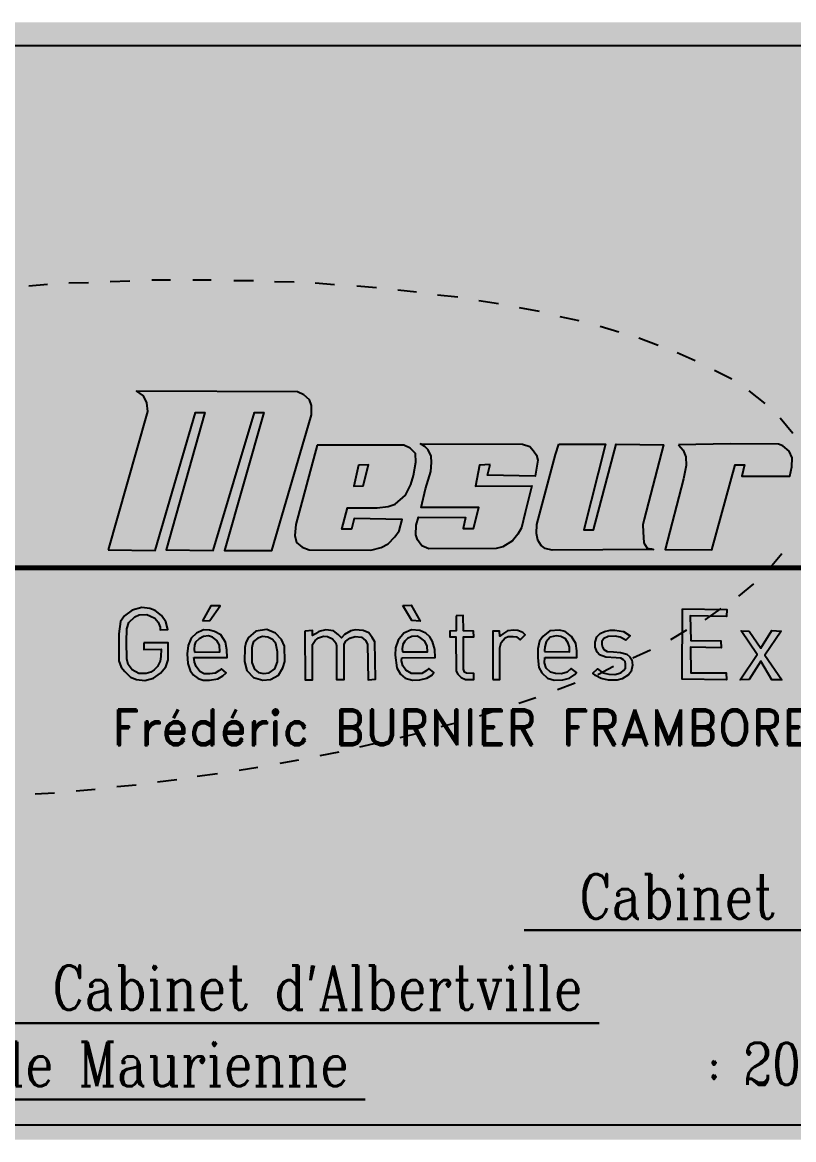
# Paper-space layout 'Legende' of a CAD drawing. Header units: millimetres. Extents: x 19 to 1130, y 28 to 365.
# Drawn here: x 168.71 to 189.75, y 263.14 to 293.63 of the extents above; entities that cross this region are included whole.
import ezdxf
from ezdxf.enums import TextEntityAlignment as Align

# ---------------------------------------------------------------- set-up
doc = ezdxf.new("R2010")
doc.units = ezdxf.units.MM
doc.header["$LTSCALE"] = 2
doc.layers.add('CARTOUCHE', color=7, linetype='Continuous')
doc.styles.add('Romand 3.0', font='Romand.shx', dxfattribs={"height": 0.6})
doc.styles.add('ROMANS', font='ROMANC')

# ---------------------------------------------------------------- blocks, each defined once
blk = doc.blocks.new('Titre-Mesuralpes Petit')
for points in [[(6.4454, 3.9098), (6.7674, 3.9066), (7.0415, 4.8465), (7.1052, 4.8465), (6.8407, 3.9098), (7.1626, 3.9066), (7.4431, 4.8465), (7.5069, 4.8465), (7.2391, 3.9066), (7.561, 3.9066), (7.8129, 4.7604), (7.832, 4.8305), (7.832, 4.8942), (7.8192, 4.9332), (7.781, 4.9683), (7.7363, 4.9874), (6.6398, 4.9937), (6.6845, 4.9619), (6.7068, 4.9141), (6.7132, 4.8536), (6.6398, 4.5891)], [(9.0509, 4.4929), (8.978, 4.4889), (8.9496, 4.345), (9.3347, 4.3471), (9.2901, 4.1647), (9.2638, 4.0594), (9.2394, 4.0168), (9.203, 3.9723), (9.1361, 3.9317), (9.0915, 3.9196), (8.6334, 3.9175), (8.5847, 3.9378), (8.5563, 3.9783), (8.5442, 4.0128), (8.5462, 4.0796), (8.5624, 4.1323), (8.8827, 4.1303), (8.8665, 4.0553), (8.9374, 4.0553), (8.9739, 4.1992), (8.5807, 4.1992), (8.609, 4.3268), (8.6455, 4.4443), (8.6516, 4.5051), (8.6476, 4.5497), (8.6273, 4.5922), (8.605, 4.6145), (8.5746, 4.6327), (9.2719, 4.6307), (9.3205, 4.6145), (9.3469, 4.5861), (9.3672, 4.5557), (9.3753, 4.5213), (9.3631, 4.4403), (9.357, 4.4139), (9.0327, 4.42)], [(9.518, 4.6302), (9.8375, 4.6302), (9.6882, 4.0475), (9.7559, 4.0475), (9.9098, 4.6302), (10.2316, 4.6256), (10.101, 4.1198), (10.0917, 4.0802), (10.094, 4.0335), (10.0987, 3.959), (10.122, 3.9217), (10.15, 3.917), (10.164, 3.9123), (9.4737, 3.9077), (9.4247, 3.9193), (9.3991, 3.9403), (9.3758, 3.9753), (9.3664, 4.0219), (9.3688, 4.0825), (9.497, 4.5603)], [(10.3348, 4.6257), (10.3675, 4.5907), (10.3838, 4.5441), (10.3861, 4.4858), (10.3698, 4.3949), (10.2439, 3.9124), (10.561, 3.9101), (10.722, 4.4905), (10.7849, 4.4905), (10.7663, 4.4136), (11.0928, 4.4136), (11.1067, 4.4765), (11.1091, 4.5371), (11.0904, 4.5837), (11.0461, 4.6187), (11.0158, 4.6303), (10.6893, 4.6327)], [(6.6887, 3.275), (6.6887, 3.2314), (6.8071, 3.2325), (6.8049, 3.1834), (6.8015, 3.1498), (6.7825, 3.1152), (6.7602, 3.0918), (6.7367, 3.075), (6.7054, 3.0672), (6.6562, 3.0672), (6.6104, 3.0918), (6.5814, 3.1275), (6.5724, 3.1666), (6.5702, 3.2817), (6.5724, 3.371), (6.5881, 3.4146), (6.6283, 3.4537), (6.6585, 3.466), (6.7088, 3.4693), (6.7345, 3.457), (6.7647, 3.4448), (6.787, 3.4168), (6.8004, 3.3833), (6.8004, 3.3654), (6.853, 3.3677), (6.8395, 3.4202), (6.8105, 3.4626), (6.7658, 3.4961), (6.7311, 3.5107), (6.6764, 3.5162), (6.6104, 3.4995), (6.5579, 3.4604), (6.53, 3.4224), (6.5188, 3.3364), (6.5188, 3.1532), (6.5355, 3.1096), (6.559, 3.0795), (6.5993, 3.0411), (6.6395, 3.0254), (6.6954, 3.0198), (6.7557, 3.0344), (6.8038, 3.069), (6.8396, 3.1114), (6.8563, 3.1606), (6.8563, 3.2756)], [(7.0882, 3.427), (7.1392, 3.4284), (7.2087, 3.5291), (7.1463, 3.5291)], [(8.4551, 3.5297), (8.5119, 3.5329), (8.5735, 3.4243), (8.5167, 3.4276)], [(10.3612, 3.5077), (10.6638, 3.504), (10.662, 3.4561), (10.4147, 3.4598), (10.4184, 3.2919), (10.6232, 3.2901), (10.6251, 3.2421), (10.4166, 3.2458), (10.4184, 3.0706), (10.6601, 3.0706), (10.662, 3.0227), (10.3594, 3.0282)], [(8.8183, 3.46), (8.8199, 3.3579), (8.7761, 3.3547), (8.7761, 3.3158), (8.8167, 3.3158), (8.8183, 3.0824), (8.8296, 3.0614), (8.854, 3.0387), (8.8815, 3.0257), (8.9091, 3.0257), (8.9383, 3.0257), (8.9383, 3.0678), (8.8896, 3.0695), (8.875, 3.0759), (8.8685, 3.0954), (8.8685, 3.3158), (8.9383, 3.3174), (8.9366, 3.3563), (8.8685, 3.3579), (8.8669, 3.4616)], [(7.7867, 3.3562), (7.7883, 3.0241), (7.8386, 3.0241), (7.8402, 3.2639), (7.8564, 3.2914), (7.8791, 3.3109), (7.9132, 3.3206), (7.9407, 3.319), (7.9748, 3.3028), (7.9991, 3.2768), (8.004, 3.2558), (8.004, 3.0257), (8.0542, 3.0257), (8.0558, 3.2671), (8.0656, 3.2866), (8.0931, 3.3076), (8.1304, 3.319), (8.1726, 3.3141), (8.2017, 3.293), (8.2147, 3.2671), (8.218, 3.0241), (8.2682, 3.0273), (8.265, 3.2817), (8.2471, 3.3125), (8.2228, 3.3433), (8.1855, 3.3595), (8.1304, 3.3643), (8.1012, 3.3579), (8.0575, 3.3319), (8.0364, 3.3093), (8.0153, 3.3319), (7.9829, 3.3579), (7.9294, 3.3643), (7.8824, 3.353), (7.8597, 3.3384), (7.8386, 3.3271), (7.8386, 3.3595)], [(9.0696, 3.025), (9.1177, 3.025), (9.1165, 3.241), (9.1249, 3.2782), (9.1525, 3.3095), (9.1729, 3.3191), (9.2077, 3.3203), (9.2305, 3.3167), (9.2558, 3.2974), (9.2894, 3.3299), (9.2738, 3.3467), (9.2401, 3.3611), (9.2125, 3.3635), (9.1693, 3.3575), (9.1417, 3.3395), (9.1165, 3.3215), (9.1153, 3.3563), (9.0696, 3.3563)], [(9.9367, 3.314), (9.9041, 3.3216), (9.8552, 3.3194), (9.8247, 3.3064), (9.8128, 3.2857), (9.8128, 3.2651), (9.8171, 3.2455), (9.8258, 3.2314), (9.8487, 3.2173), (9.8921, 3.214), (9.94, 3.2108), (9.9824, 3.1977), (10.003, 3.1803), (10.0172, 3.1597), (10.0215, 3.1238), (10.0117, 3.0804), (9.9932, 3.0576), (9.9509, 3.0302), (9.9171, 3.0215), (9.8584, 3.0215), (9.8084, 3.0335), (9.7682, 3.0541), (9.7508, 3.0693), (9.7823, 3.0987), (9.8193, 3.0704), (9.8595, 3.0617), (9.8998, 3.0606), (9.9422, 3.0715), (9.9606, 3.0867), (9.9726, 3.1041), (9.9726, 3.1323), (9.9715, 3.1486), (9.9606, 3.1606), (9.9411, 3.1725), (9.9106, 3.1736), (9.8389, 3.1791), (9.7954, 3.1932), (9.7813, 3.2127), (9.766, 3.2453), (9.7671, 3.2801), (9.7791, 3.316), (9.8008, 3.3399), (9.8302, 3.354), (9.8682, 3.3616), (9.8998, 3.3616), (9.9595, 3.3529), (10.0052, 3.3247), (9.9748, 3.2942)], [(10.817, 3.3565), (10.8963, 3.2385), (10.972, 3.3602), (11.0347, 3.3546), (10.924, 3.1924), (11.0384, 3.0245), (10.9701, 3.0227), (10.8963, 3.1518), (10.817, 3.0264), (10.7542, 3.0227), (10.8705, 3.196), (10.7616, 3.3583)]]:
    blk.add_hatch(color=144).paths.add_polyline_path(points)
h = blk.add_hatch(color=144)
h.paths.add_polyline_path([(7.8714, 4.624), (7.7248, 4.0824), (7.7184, 4.0091), (7.7312, 3.9613), (7.7694, 3.9295), (7.8173, 3.9104), (8.238, 3.9072), (8.3081, 3.9263), (8.3559, 3.9518), (8.4006, 3.9996), (8.4293, 4.041), (8.4516, 4.1175), (8.4484, 4.1175), (8.1233, 4.1238), (8.1041, 4.0506), (8.0404, 4.0506), (8.0786, 4.1971), (8.2794, 4.1971), (8.3559, 4.2067), (8.4038, 4.2226), (8.4739, 4.2831), (8.5089, 4.3564), (8.5281, 4.4169), (8.544, 4.5093), (8.5408, 4.5667), (8.5058, 4.6049), (8.4611, 4.624)])
h.paths.add_polyline_path([(8.1519, 4.487), (8.1201, 4.3437), (8.1838, 4.3468), (8.2221, 4.4902)], flags=16)
h = blk.add_hatch(color=144)
h.paths.add_polyline_path([(7.0311, 3.1751), (7.2573, 3.1768), (7.256, 3.2277), (7.2459, 3.2799), (7.214, 3.3308), (7.172, 3.3524), (7.1377, 3.3626), (7.0969, 3.3639), (7.0486, 3.3422), (7.0129, 3.3079), (6.991, 3.2582), (6.9849, 3.2001), (6.9886, 3.1346), (7.0043, 3.0862), (7.0261, 3.0583), (7.0588, 3.0329), (7.094, 3.022), (7.1364, 3.0208), (7.1933, 3.0293), (7.2272, 3.0511), (7.2502, 3.0704), (7.2199, 3.0983), (7.2005, 3.085), (7.1751, 3.068), (7.1388, 3.0644), (7.1, 3.0644), (7.071, 3.0813), (7.0455, 3.1152), (7.0346, 3.1431), (7.032, 3.1656)])
h.paths.add_polyline_path([(7.034, 3.213), (7.208, 3.2143), (7.2054, 3.261), (7.188, 3.2916), (7.1567, 3.3143), (7.1293, 3.3229), (7.096, 3.3196), (7.0667, 3.3036), (7.0426, 3.2796), (7.0353, 3.259), (7.0326, 3.2323)], flags=16)
h = blk.add_hatch(color=144)
h.paths.add_polyline_path([(7.3777, 3.2444), (7.3761, 3.1488), (7.3923, 3.0872), (7.4361, 3.0402), (7.5009, 3.0224), (7.5528, 3.0257), (7.6079, 3.0565), (7.6371, 3.1051), (7.6501, 3.1488), (7.6485, 3.2525), (7.6274, 3.2979), (7.5869, 3.3416), (7.5285, 3.3659), (7.4539, 3.3546), (7.4004, 3.3092), (7.3842, 3.2752)])
h.paths.add_polyline_path([(7.4264, 3.2412), (7.4264, 3.1407), (7.4442, 3.0953), (7.4701, 3.0743), (7.5058, 3.0662), (7.5447, 3.071), (7.5836, 3.0986), (7.5998, 3.1472), (7.6015, 3.2136), (7.5901, 3.2703), (7.5674, 3.2995), (7.535, 3.3141), (7.4993, 3.319), (7.4669, 3.3076), (7.4377, 3.2849), (7.4296, 3.2639)], flags=16)
h = blk.add_hatch(color=144)
h.paths.add_polyline_path([(8.4487, 3.1732), (8.6756, 3.1764), (8.6724, 3.2315), (8.6578, 3.285), (8.64, 3.3158), (8.6124, 3.3417), (8.5719, 3.3611), (8.5135, 3.3644), (8.4616, 3.3417), (8.4227, 3.2931), (8.4049, 3.2428), (8.4033, 3.191), (8.4146, 3.1051), (8.4389, 3.063), (8.4714, 3.0354), (8.5216, 3.0209), (8.5719, 3.0225), (8.6189, 3.0354), (8.6529, 3.0565), (8.6675, 3.0727), (8.6335, 3.1002), (8.614, 3.084), (8.5848, 3.0678), (8.554, 3.0662), (8.5135, 3.0662), (8.4762, 3.0889), (8.4551, 3.1197), (8.447, 3.1521)])
h.paths.add_polyline_path([(8.4519, 3.2137), (8.6237, 3.2137), (8.6221, 3.2542), (8.6043, 3.2882), (8.5784, 3.3077), (8.5524, 3.3206), (8.5167, 3.319), (8.4876, 3.306), (8.4697, 3.2866), (8.4551, 3.2639), (8.4503, 3.2347)], flags=16)
h = blk.add_hatch(color=144)
h.paths.add_polyline_path([(9.4245, 3.1751), (9.6406, 3.1763), (9.6406, 3.2207), (9.6346, 3.2723), (9.6058, 3.3203), (9.5614, 3.3527), (9.5229, 3.3623), (9.4569, 3.3575), (9.4089, 3.3203), (9.3872, 3.2867), (9.3764, 3.2351), (9.3764, 3.1727), (9.3824, 3.1079), (9.4029, 3.0706), (9.4425, 3.0346), (9.4881, 3.0214), (9.5458, 3.0226), (9.5914, 3.0358), (9.6286, 3.0598), (9.6394, 3.073), (9.6022, 3.1019), (9.5746, 3.0754), (9.5373, 3.0646), (9.4965, 3.0658), (9.4629, 3.0766), (9.4329, 3.1043), (9.4221, 3.1403)])
h.paths.add_polyline_path([(9.4221, 3.2159), (9.5926, 3.2135), (9.5926, 3.2459), (9.583, 3.2735), (9.565, 3.3023), (9.5325, 3.3191), (9.5013, 3.3239), (9.4593, 3.3155), (9.4317, 3.2831), (9.4233, 3.2483), (9.4221, 3.2231)], flags=16)
blk.add_line((23.7255, -0.0147), (0.9559, -0.0147))
blk.add_lwpolyline([(0.9559, 7.3508), (23.7255, 7.3508)])
at = {"color": 32}
for points in [[(5.9042, 5.712), (6.0328, 5.7223)], [(6.1785, 5.7309), (6.3122, 5.7343)], [(6.4603, 5.7412), (6.594, 5.7446)], [(6.7431, 5.7515), (6.8717, 5.7515)], [(7.0225, 5.7515), (7.1493, 5.7515)], [(7.3025, 5.7481), (7.4362, 5.7464)], [(7.5802, 5.7413), (7.7139, 5.7378)], [(7.8585, 5.731), (7.9888, 5.7207)], [(8.1414, 5.7104), (8.2751, 5.7001)], [(8.4213, 5.6846), (8.5481, 5.6692)], [(8.6921, 5.6503), (8.8292, 5.6366)], [(8.9737, 5.6108), (9.1074, 5.5903)], [(9.2483, 5.5628), (9.3837, 5.5388)], [(9.526, 5.5029), (9.6562, 5.4737)], [(9.8002, 5.436), (9.9288, 5.3983)], [(10.0647, 5.3554), (10.1967, 5.3057)], [(10.3256, 5.2575), (10.4473, 5.2027)], [(10.5793, 5.1359), (10.6975, 5.0759)], [(10.8145, 4.9948), (10.9242, 4.9092)], [(11.0288, 4.8098), (11.1145, 4.707)], [(11.0393, 3.8832), (10.9708, 3.801)], [(10.8454, 3.6787), (10.7443, 3.5948)], [(10.6226, 3.5091), (10.5146, 3.4337)], [(10.3889, 3.3613), (10.2792, 3.2962)], [(10.1438, 3.2259), (10.0238, 3.1711)], [(9.8918, 3.1146), (9.7855, 3.058)], [(9.6308, 3.0013), (9.5108, 2.955)], [(9.363, 2.9016), (9.2464, 2.8622)], [(9.0973, 2.8142), (8.979, 2.7765)], [(8.8333, 2.732), (8.7151, 2.7028)], [(8.2873, 2.5929), (8.1605, 2.5638)], [(8.5633, 2.6597), (8.4347, 2.6271)], [(8.0199, 2.5312), (7.8897, 2.5055)], [(7.745, 2.4762), (7.6164, 2.4539)], [(7.191, 2.3819), (7.0538, 2.3647)], [(7.4656, 2.4265), (7.3404, 2.406)], [(6.6365, 2.3046), (6.5063, 2.2926)], [(6.915, 2.3408), (6.783, 2.3253)], [(6.0794, 2.2498), (5.9492, 2.243)], [(6.3571, 2.2755), (6.2286, 2.2652)]]:
    blk.add_lwpolyline(points, dxfattribs=at)
at = {"color": 144}
for points in [[(6.4454, 3.9098), (6.7674, 3.9066), (7.0415, 4.8465), (7.1052, 4.8465), (6.8407, 3.9098), (7.1626, 3.9066), (7.4431, 4.8465), (7.5069, 4.8465), (7.2391, 3.9066), (7.561, 3.9066), (7.8129, 4.7604), (7.832, 4.8305), (7.832, 4.8942), (7.8192, 4.9332), (7.781, 4.9683), (7.7363, 4.9874), (6.6398, 4.9937), (6.6845, 4.9619), (6.7068, 4.9141), (6.7132, 4.8536), (6.6398, 4.5891)], [(7.8714, 4.624), (7.7248, 4.0824), (7.7184, 4.0091), (7.7312, 3.9613), (7.7694, 3.9295), (7.8173, 3.9104), (8.238, 3.9072), (8.3081, 3.9263), (8.3559, 3.9518), (8.4006, 3.9996), (8.4293, 4.041), (8.4516, 4.1175), (8.4484, 4.1175), (8.1233, 4.1238), (8.1041, 4.0506), (8.0404, 4.0506), (8.0786, 4.1971), (8.2794, 4.1971), (8.3559, 4.2067), (8.4038, 4.2226), (8.4739, 4.2831), (8.5089, 4.3564), (8.5281, 4.4169), (8.544, 4.5093), (8.5408, 4.5667), (8.5058, 4.6049), (8.4611, 4.624)], [(9.0509, 4.4929), (8.978, 4.4889), (8.9496, 4.345), (9.3347, 4.3471), (9.2901, 4.1647), (9.2638, 4.0594), (9.2394, 4.0168), (9.203, 3.9723), (9.1361, 3.9317), (9.0915, 3.9196), (8.6334, 3.9175), (8.5847, 3.9378), (8.5563, 3.9783), (8.5442, 4.0128), (8.5462, 4.0796), (8.5624, 4.1323), (8.8827, 4.1303), (8.8665, 4.0553), (8.9374, 4.0553), (8.9739, 4.1992), (8.5807, 4.1992), (8.609, 4.3268), (8.6455, 4.4443), (8.6516, 4.5051), (8.6476, 4.5497), (8.6273, 4.5922), (8.605, 4.6145), (8.5746, 4.6327), (9.2719, 4.6307), (9.3205, 4.6145), (9.3469, 4.5861), (9.3672, 4.5557), (9.3753, 4.5213), (9.3631, 4.4403), (9.357, 4.4139), (9.0327, 4.42)], [(9.518, 4.6302), (9.8375, 4.6302), (9.6882, 4.0475), (9.7559, 4.0475), (9.9098, 4.6302), (10.2316, 4.6256), (10.101, 4.1198), (10.0917, 4.0802), (10.094, 4.0335), (10.0987, 3.959), (10.122, 3.9217), (10.15, 3.917), (10.164, 3.9123), (9.4737, 3.9077), (9.4247, 3.9193), (9.3991, 3.9403), (9.3758, 3.9753), (9.3664, 4.0219), (9.3688, 4.0825), (9.497, 4.5603)], [(10.3348, 4.6257), (10.3675, 4.5907), (10.3838, 4.5441), (10.3861, 4.4858), (10.3698, 4.3949), (10.2439, 3.9124), (10.561, 3.9101), (10.722, 4.4905), (10.7849, 4.4905), (10.7663, 4.4136), (11.0928, 4.4136), (11.1067, 4.4765), (11.1091, 4.5371), (11.0904, 4.5837), (11.0461, 4.6187), (11.0158, 4.6303), (10.6893, 4.6327)], [(8.1519, 4.487), (8.1201, 4.3437), (8.1838, 4.3468), (8.2221, 4.4902)], [(6.6887, 3.275), (6.6887, 3.2314), (6.8071, 3.2325), (6.8049, 3.1834), (6.8015, 3.1498), (6.7825, 3.1152), (6.7602, 3.0918), (6.7367, 3.075), (6.7054, 3.0672), (6.6562, 3.0672), (6.6104, 3.0918), (6.5814, 3.1275), (6.5724, 3.1666), (6.5702, 3.2817), (6.5724, 3.371), (6.5881, 3.4146), (6.6283, 3.4537), (6.6585, 3.466), (6.7088, 3.4693), (6.7345, 3.457), (6.7647, 3.4448), (6.787, 3.4168), (6.8004, 3.3833), (6.8004, 3.3654), (6.853, 3.3677), (6.8395, 3.4202), (6.8105, 3.4626), (6.7658, 3.4961), (6.7311, 3.5107), (6.6764, 3.5162), (6.6104, 3.4995), (6.5579, 3.4604), (6.53, 3.4224), (6.5188, 3.3364), (6.5188, 3.1532), (6.5355, 3.1096), (6.559, 3.0795), (6.5993, 3.0411), (6.6395, 3.0254), (6.6954, 3.0198), (6.7557, 3.0344), (6.8038, 3.069), (6.8396, 3.1114), (6.8563, 3.1606), (6.8563, 3.2756)], [(7.0882, 3.427), (7.1392, 3.4284), (7.2087, 3.5291), (7.1463, 3.5291)], [(8.4551, 3.5297), (8.5119, 3.5329), (8.5735, 3.4243), (8.5167, 3.4276)], [(10.3612, 3.5077), (10.6638, 3.504), (10.662, 3.4561), (10.4147, 3.4598), (10.4184, 3.2919), (10.6232, 3.2901), (10.6251, 3.2421), (10.4166, 3.2458), (10.4184, 3.0706), (10.6601, 3.0706), (10.662, 3.0227), (10.3594, 3.0282)], [(8.8183, 3.46), (8.8199, 3.3579), (8.7761, 3.3547), (8.7761, 3.3158), (8.8167, 3.3158), (8.8183, 3.0824), (8.8296, 3.0614), (8.854, 3.0387), (8.8815, 3.0257), (8.9091, 3.0257), (8.9383, 3.0257), (8.9383, 3.0678), (8.8896, 3.0695), (8.875, 3.0759), (8.8685, 3.0954), (8.8685, 3.3158), (8.9383, 3.3174), (8.9366, 3.3563), (8.8685, 3.3579), (8.8669, 3.4616)], [(7.0311, 3.1751), (7.2573, 3.1768), (7.256, 3.2277), (7.2459, 3.2799), (7.214, 3.3308), (7.172, 3.3524), (7.1377, 3.3626), (7.0969, 3.3639), (7.0486, 3.3422), (7.0129, 3.3079), (6.991, 3.2582), (6.9849, 3.2001), (6.9886, 3.1346), (7.0043, 3.0862), (7.0261, 3.0583), (7.0588, 3.0329), (7.094, 3.022), (7.1364, 3.0208), (7.1933, 3.0293), (7.2272, 3.0511), (7.2502, 3.0704), (7.2199, 3.0983), (7.2005, 3.085), (7.1751, 3.068), (7.1388, 3.0644), (7.1, 3.0644), (7.071, 3.0813), (7.0455, 3.1152), (7.0346, 3.1431), (7.032, 3.1656)], [(7.3777, 3.2444), (7.3761, 3.1488), (7.3923, 3.0872), (7.4361, 3.0402), (7.5009, 3.0224), (7.5528, 3.0257), (7.6079, 3.0565), (7.6371, 3.1051), (7.6501, 3.1488), (7.6485, 3.2525), (7.6274, 3.2979), (7.5869, 3.3416), (7.5285, 3.3659), (7.4539, 3.3546), (7.4004, 3.3092), (7.3842, 3.2752)], [(7.7867, 3.3562), (7.7883, 3.0241), (7.8386, 3.0241), (7.8402, 3.2639), (7.8564, 3.2914), (7.8791, 3.3109), (7.9132, 3.3206), (7.9407, 3.319), (7.9748, 3.3028), (7.9991, 3.2768), (8.004, 3.2558), (8.004, 3.0257), (8.0542, 3.0257), (8.0558, 3.2671), (8.0656, 3.2866), (8.0931, 3.3076), (8.1304, 3.319), (8.1726, 3.3141), (8.2017, 3.293), (8.2147, 3.2671), (8.218, 3.0241), (8.2682, 3.0273), (8.265, 3.2817), (8.2471, 3.3125), (8.2228, 3.3433), (8.1855, 3.3595), (8.1304, 3.3643), (8.1012, 3.3579), (8.0575, 3.3319), (8.0364, 3.3093), (8.0153, 3.3319), (7.9829, 3.3579), (7.9294, 3.3643), (7.8824, 3.353), (7.8597, 3.3384), (7.8386, 3.3271), (7.8386, 3.3595)], [(8.4487, 3.1732), (8.6756, 3.1764), (8.6724, 3.2315), (8.6578, 3.285), (8.64, 3.3158), (8.6124, 3.3417), (8.5719, 3.3611), (8.5135, 3.3644), (8.4616, 3.3417), (8.4227, 3.2931), (8.4049, 3.2428), (8.4033, 3.191), (8.4146, 3.1051), (8.4389, 3.063), (8.4714, 3.0354), (8.5216, 3.0209), (8.5719, 3.0225), (8.6189, 3.0354), (8.6529, 3.0565), (8.6675, 3.0727), (8.6335, 3.1002), (8.614, 3.084), (8.5848, 3.0678), (8.554, 3.0662), (8.5135, 3.0662), (8.4762, 3.0889), (8.4551, 3.1197), (8.447, 3.1521)], [(9.0696, 3.025), (9.1177, 3.025), (9.1165, 3.241), (9.1249, 3.2782), (9.1525, 3.3095), (9.1729, 3.3191), (9.2077, 3.3203), (9.2305, 3.3167), (9.2558, 3.2974), (9.2894, 3.3299), (9.2738, 3.3467), (9.2401, 3.3611), (9.2125, 3.3635), (9.1693, 3.3575), (9.1417, 3.3395), (9.1165, 3.3215), (9.1153, 3.3563), (9.0696, 3.3563)], [(9.4245, 3.1751), (9.6406, 3.1763), (9.6406, 3.2207), (9.6346, 3.2723), (9.6058, 3.3203), (9.5614, 3.3527), (9.5229, 3.3623), (9.4569, 3.3575), (9.4089, 3.3203), (9.3872, 3.2867), (9.3764, 3.2351), (9.3764, 3.1727), (9.3824, 3.1079), (9.4029, 3.0706), (9.4425, 3.0346), (9.4881, 3.0214), (9.5458, 3.0226), (9.5914, 3.0358), (9.6286, 3.0598), (9.6394, 3.073), (9.6022, 3.1019), (9.5746, 3.0754), (9.5373, 3.0646), (9.4965, 3.0658), (9.4629, 3.0766), (9.4329, 3.1043), (9.4221, 3.1403)], [(9.9367, 3.314), (9.9041, 3.3216), (9.8552, 3.3194), (9.8247, 3.3064), (9.8128, 3.2857), (9.8128, 3.2651), (9.8171, 3.2455), (9.8258, 3.2314), (9.8487, 3.2173), (9.8921, 3.214), (9.94, 3.2108), (9.9824, 3.1977), (10.003, 3.1803), (10.0172, 3.1597), (10.0215, 3.1238), (10.0117, 3.0804), (9.9932, 3.0576), (9.9509, 3.0302), (9.9171, 3.0215), (9.8584, 3.0215), (9.8084, 3.0335), (9.7682, 3.0541), (9.7508, 3.0693), (9.7823, 3.0987), (9.8193, 3.0704), (9.8595, 3.0617), (9.8998, 3.0606), (9.9422, 3.0715), (9.9606, 3.0867), (9.9726, 3.1041), (9.9726, 3.1323), (9.9715, 3.1486), (9.9606, 3.1606), (9.9411, 3.1725), (9.9106, 3.1736), (9.8389, 3.1791), (9.7954, 3.1932), (9.7813, 3.2127), (9.766, 3.2453), (9.7671, 3.2801), (9.7791, 3.316), (9.8008, 3.3399), (9.8302, 3.354), (9.8682, 3.3616), (9.8998, 3.3616), (9.9595, 3.3529), (10.0052, 3.3247), (9.9748, 3.2942)], [(10.817, 3.3565), (10.8963, 3.2385), (10.972, 3.3602), (11.0347, 3.3546), (10.924, 3.1924), (11.0384, 3.0245), (10.9701, 3.0227), (10.8963, 3.1518), (10.817, 3.0264), (10.7542, 3.0227), (10.8705, 3.196), (10.7616, 3.3583)], [(7.034, 3.213), (7.208, 3.2143), (7.2054, 3.261), (7.188, 3.2916), (7.1567, 3.3143), (7.1293, 3.3229), (7.096, 3.3196), (7.0667, 3.3036), (7.0426, 3.2796), (7.0353, 3.259), (7.0326, 3.2323)], [(7.4264, 3.2412), (7.4264, 3.1407), (7.4442, 3.0953), (7.4701, 3.0743), (7.5058, 3.0662), (7.5447, 3.071), (7.5836, 3.0986), (7.5998, 3.1472), (7.6015, 3.2136), (7.5901, 3.2703), (7.5674, 3.2995), (7.535, 3.3141), (7.4993, 3.319), (7.4669, 3.3076), (7.4377, 3.2849), (7.4296, 3.2639)], [(8.4519, 3.2137), (8.6237, 3.2137), (8.6221, 3.2542), (8.6043, 3.2882), (8.5784, 3.3077), (8.5524, 3.3206), (8.5167, 3.319), (8.4876, 3.306), (8.4697, 3.2866), (8.4551, 3.2639), (8.4503, 3.2347)], [(9.4221, 3.2159), (9.5926, 3.2135), (9.5926, 3.2459), (9.583, 3.2735), (9.565, 3.3023), (9.5325, 3.3191), (9.5013, 3.3239), (9.4593, 3.3155), (9.4317, 3.2831), (9.4233, 3.2483), (9.4221, 3.2231)]]:
    blk.add_lwpolyline(points, close=True, dxfattribs=at)
at = {"color": 32, "const_width": 0.0338}
blk.add_lwpolyline([(15.7228, 3.7886), (3.9738, 3.7876)], dxfattribs=at)
at = {"color": 32, "lineweight": 30, "flags": 128}
for points in [[(12.4547, 1.3167), (9.2825, 1.3167)], [(9.7936, 0.6813), (5.5914, 0.6813)], [(9.7936, 0.6813), (5.5914, 0.6813)], [(8.1995, 0.1611), (1.1301, 0.1611)], [(8.1995, 0.1611), (1.1301, 0.1611)]]:
    blk.add_lwpolyline(points, dxfattribs=at)
at = {"color": 144, "lineweight": 20, "style": 'Romand 3.0'}
blk.add_text('Frédéric BURNIER FRAMBORET', height=0.243936, rotation=0, dxfattribs=at).set_placement((6.4728, 2.5768))
at = {"color": 144, "style": 'ROMANS', "width": 0.8}
for s, p in [("Cabinet d'Aime", (12.3363, 1.394)), ("Cabinet d'Albertville", (9.6818, 0.7717)), ('Cabinet de St Jean de Maurienne', (8.0877, 0.2514))]:
    blk.add_text(s, height=0.304, rotation=0, dxfattribs=at).set_placement(p, align=Align.RIGHT)
at = {"style": 'ROMANS', "width": 0.8}
blk.add_text(' : 205, rue de la Libération 73300 ST JEAN DE MAURIENNE Tél. : 04.79.64.06.01', height=0.288, rotation=0, dxfattribs=at).set_placement((23.7201, 0.2606), align=Align.RIGHT)

psp = doc.layouts.new('Legende')

# ---------------------------------------------------------------- hatches: boundary and pattern name
at = {"layer": 'CARTOUCHE'}
psp.add_hatch(color=255, dxfattribs=at).paths.add_polyline_path([(144.683, 293.628), (244.415, 293.628), (244.415, 263.142), (144.683, 263.142)])

# ---------------------------------------------------------------- block references
at = {"layer": 'CARTOUCHE', "xscale": 4, "yscale": 4}
psp.add_blockref('Titre-Mesuralpes Petit', (145.269, 263.594), dxfattribs=at)

doc.saveas('drawing.dxf')
